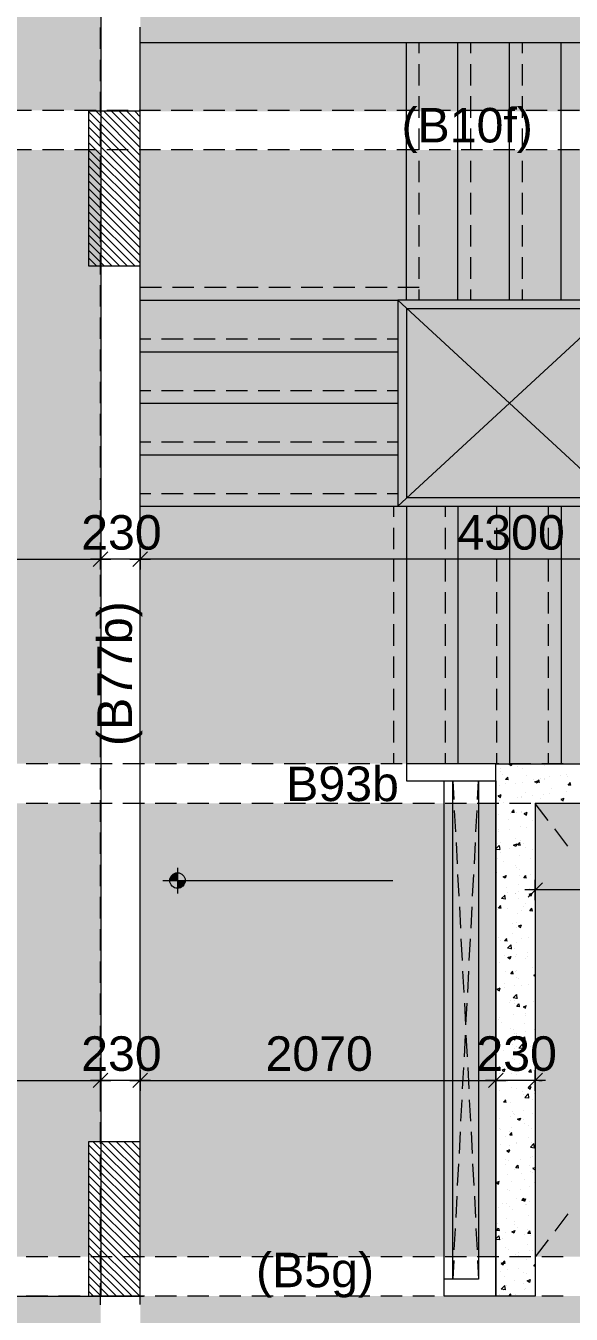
# Model space of a CAD drawing. Header units: millimetres. Extents: x -1303 to 98744, y -1303 to 90097.
# Drawn here: x 40498 to 43673, y 18177 to 25680 of the extents above; entities that cross this region are included whole.
import ezdxf

# ---------------------------------------------------------------- set-up
doc = ezdxf.new("R2010")
doc.units = ezdxf.units.MM
doc.layers.add('PDF_Geometry', color=7, linetype='Continuous')
doc.layers.add('PDF_Text', color=7, linetype='Continuous')
doc.layers.add('PDF_Solid Fills', color=192, linetype='Continuous', true_color=0xc2c0c0c0)
doc.styles.add('PDF ArialMT', font='arial.ttf')

msp = doc.modelspace()

# ---------------------------------------------------------------- hatches: boundary and pattern name
at = {"layer": 'PDF_Solid Fills', "true_color": 0x00007f}
h = msp.add_hatch(color=254, dxfattribs=at)
h.paths.add_polyline_path([(31469.30117, 29377.68079), (31469.30117, 25187.75188), (33129.31253, 25187.75188), (33129.31253, 29377.68079)], flags=0)
h.paths.add_polyline_path([(33359.25057, 25187.75188), (33359.25057, 29377.68079), (36934.25928, 29377.68079), (36934.25928, 25187.75188)], flags=0)
h.paths.add_polyline_path([(37164.2841, 25187.75188), (37164.2841, 29377.68079), (40934.27775, 29377.68079), (40934.27775, 25187.75188)], flags=0)
h.paths.add_polyline_path([(41164.30255, 25182.67534), (41164.30255, 29377.68079), (45464.24791, 29377.68079), (45464.24791, 25182.67534)], flags=0)
h.paths.add_polyline_path([(45694.27273, 29377.68079), (45694.27273, 25187.75188), (49039.2587, 25187.75188), (49039.2587, 29377.68079)], flags=0)
h.paths.add_polyline_path([(49269.28352, 25187.75188), (49269.28352, 29377.68079), (51159.31349, 29377.68079), (51159.31349, 25187.75188)], flags=0)
h.paths.add_polyline_path([(41164.30255, 21382.72041), (41164.30255, 24957.72913), (45464.24791, 24957.72913), (45464.24791, 21382.72041)], flags=0)
h.paths.add_polyline_path([(37164.2841, 24957.72913), (37164.2841, 21382.72041), (40934.27775, 21382.72041), (40934.27775, 24957.72913)], flags=0)
h.paths.add_polyline_path([(40934.27775, 19182.68898), (40934.27775, 21152.69766), (37164.2841, 21152.69766), (37164.2841, 18512.67482), (40864.28888, 18512.67482), (40864.28888, 19182.68898)], flags=0)
h.paths.add_polyline_path([(41164.30255, 21152.69766), (41164.30255, 18512.67482), (43234.25726, 18512.67482), (43234.25726, 21152.69766)], flags=0)
h.paths.add_polyline_path([(41164.30255, 18282.73679), (45464.24791, 18282.73679), (45464.24791, 15760.43508), (41164.30255, 15663.95813)], flags=0)
h.paths.add_polyline_path([(37164.2841, 18282.73679), (40934.27775, 18282.73679), (40934.27775, 15658.79481), (37164.2841, 15574.16518)], flags=0)
h.paths.add_polyline_path([(12814.30857, 29377.68079), (12814.30857, 25187.75188), (8234.23832, 25187.75188), (8234.23832, 29377.68079)], flags=0)
h.paths.add_polyline_path([(13044.24764, 25187.75188), (13044.24764, 29377.68079), (15954.23712, 29377.68079), (15954.23712, 25187.75188)], flags=0)
h.paths.add_polyline_path([(16184.2609, 29377.68079), (16184.2609, 25187.75188), (18909.25016, 25187.75188), (18909.25016, 29377.68079)], flags=0)
h.paths.add_polyline_path([(66559.28558, 25187.75188), (66559.28558, 29377.68079), (63649.29506, 29377.68079), (63649.29506, 25187.75188)], flags=0)
h.paths.add_polyline_path([(66789.30626, 25187.75188), (66789.30626, 29377.68079), (69584.28231, 29377.68079), (69584.28231, 25187.75188)], flags=0)
h.paths.add_polyline_path([(69814.31126, 29377.68079), (69814.31126, 25187.75188), (74394.29472, 25187.75188), (74394.29472, 29377.68079)], flags=0)

# ---------------------------------------------------------------- linework, layer by layer
at = {"layer": 'PDF_Geometry', "color": 9, "lineweight": 0, "true_color": 0xc0c0c0}
for points in [[(41464.06003, 37592.25463), (41863.51352, 37592.25463), (41863.51352, 38292.1433), (40953.74504, 38292.1433), (40953.74504, 34242.61568), (40764.1755, 34242.61568), (40764.1755, 32527.1715), (40934.27775, 32527.1715), (40934.27775, 18282.31322)], [(41163.62486, 18282.31322), (41163.62486, 25582.46561), (45463.65699, 25582.46561), (45463.65699, 21382.29685)], [(42714.04127, 24081.98192), (42714.04127, 25582.46561)], [(42788.51368, 25519.83845), (42788.51368, 25582.46561)], [(43013.62931, 24081.98192), (43013.62931, 25582.46561)], [(43088.94885, 25519.83845), (43088.94885, 25582.46561)], [(43314.06449, 24081.98192), (43314.06449, 25582.46561)], [(43388.53691, 25519.83845), (43388.53691, 25582.46561)], [(43613.65254, 24081.98192), (43613.65254, 25582.46561)], [(42788.51368, 25331.96109), (42788.51368, 25457.21335)], [(43088.94885, 25331.96109), (43088.94885, 25457.21335)], [(43388.53691, 25331.96109), (43388.53691, 25457.21335)], [(42788.51368, 25144.93086), (42788.51368, 25270.18105)], [(43088.94885, 25144.93086), (43088.94885, 25270.18105)], [(43388.53691, 25144.93086), (43388.53691, 25270.18105)], [(42788.51368, 24957.05143), (42788.51368, 25082.30369)], [(43088.94885, 24957.05143), (43088.94885, 25082.30369)], [(43388.53691, 24957.05143), (43388.53691, 25082.30369)], [(42788.51368, 24770.0212), (42788.51368, 24894.42634)], [(43088.94885, 24770.0212), (43088.94885, 24894.42634)], [(43388.53691, 24770.0212), (43388.53691, 24894.42634)], [(42788.51368, 24582.14385), (42788.51368, 24707.39403)], [(43088.94885, 24582.14385), (43088.94885, 24707.39403)], [(43388.53691, 24582.14385), (43388.53691, 24707.39403)], [(42788.51368, 24395.11154), (42788.51368, 24519.51668)], [(43088.94885, 24395.11154), (43088.94885, 24519.51668)], [(43388.53691, 24395.11154), (43388.53691, 24519.51668)], [(42788.51368, 24207.23419), (42788.51368, 24332.48645)], [(43088.94885, 24207.23419), (43088.94885, 24332.48645)], [(43388.53691, 24207.23419), (43388.53691, 24332.48645)], [(41163.62486, 24157.30146), (41288.87918, 24157.30146)], [(41351.50428, 24157.30146), (41476.75447, 24157.30146)], [(41538.53658, 24157.30146), (41663.78678, 24157.30146)], [(41726.41187, 24157.30146), (41851.6662, 24157.30146)], [(41913.44417, 24157.30146), (42038.69437, 24157.30146)], [(42101.32359, 24157.30146), (42226.57379, 24157.30146)], [(42289.19888, 24157.30146), (42413.60609, 24157.30146)], [(42476.23119, 24157.30146), (42601.48138, 24157.30146)], [(42664.11061, 24157.30146), (42788.51368, 24157.30146)], [(42788.51368, 24081.98192), (42788.51368, 24144.60702)], [(43088.94885, 24081.98192), (43088.94885, 24144.60702)], [(43388.53691, 24081.98192), (43388.53691, 24144.60702)], [(41163.62486, 24081.98192), (42664.11061, 24081.98192), (43964.01837, 22881.93341), (45463.65699, 22881.93341)], [(41163.62486, 22881.93341), (42664.11061, 22881.93341), (43964.01837, 24081.98192), (45463.65699, 24081.98192)], [(41163.62486, 23856.86629), (41226.24996, 23856.86629)], [(41288.87918, 23856.86629), (41414.12938, 23856.86629)], [(41476.75447, 23856.86629), (41601.16168, 23856.86629)], [(41663.78678, 23856.86629), (41789.03697, 23856.86629)], [(41851.6662, 23856.86629), (41976.06927, 23856.86629)], [(42038.69437, 23856.86629), (42163.9487, 23856.86629)], [(42226.57379, 23856.86629), (42350.98099, 23856.86629)], [(42413.60609, 23856.86629), (42538.85628, 23856.86629)], [(42601.48138, 23856.86629), (42664.11061, 23856.86629)], [(41163.62486, 23782.39388), (42664.11061, 23782.39388)], [(41163.62486, 23557.27824), (41226.24996, 23557.27824)], [(41288.87918, 23557.27824), (41414.12938, 23557.27824)], [(41476.75447, 23557.27824), (41601.16168, 23557.27824)], [(41663.78678, 23557.27824), (41789.03697, 23557.27824)], [(41851.6662, 23557.27824), (41976.06927, 23557.27824)], [(42038.69437, 23557.27824), (42163.9487, 23557.27824)], [(42226.57379, 23557.27824), (42350.98099, 23557.27824)], [(42413.60609, 23557.27824), (42538.85628, 23557.27824)], [(42601.48138, 23557.27824), (42664.11061, 23557.27824)], [(41163.62486, 23481.9587), (42664.11061, 23481.9587)], [(41163.62486, 23257.69019), (41226.24996, 23257.69019)], [(41288.87918, 23257.69019), (41414.12938, 23257.69019)], [(41476.75447, 23257.69019), (41601.16168, 23257.69019)], [(41663.78678, 23257.69019), (41789.03697, 23257.69019)], [(41851.6662, 23257.69019), (41976.06927, 23257.69019)], [(42038.69437, 23257.69019), (42163.9487, 23257.69019)], [(42226.57379, 23257.69019), (42350.98099, 23257.69019)], [(42413.60609, 23257.69019), (42538.85628, 23257.69019)], [(42601.48138, 23257.69019), (42664.11061, 23257.69019)], [(41163.62486, 23182.36858), (42664.11061, 23182.36858)], [(41163.62486, 22957.25502), (41226.24996, 22957.25502)], [(41288.87918, 22957.25502), (41414.12938, 22957.25502)], [(41476.75447, 22957.25502), (41601.16168, 22957.25502)], [(41663.78678, 22957.25502), (41789.03697, 22957.25502)], [(41851.6662, 22957.25502), (41976.06927, 22957.25502)], [(42038.69437, 22957.25502), (42163.9487, 22957.25502)], [(42226.57379, 22957.25502), (42350.98099, 22957.25502)], [(42413.60609, 22957.25502), (42538.85628, 22957.25502)], [(42601.48138, 22957.25502), (42664.11061, 22957.25502)], [(42638.72172, 22881.93341), (42638.72172, 22820.15337)], [(42714.04127, 22881.93341), (42714.04127, 21382.29685)], [(42939.15689, 22881.93341), (42939.15689, 22820.15337)], [(43013.62931, 22881.93341), (43013.62931, 21382.29685)], [(43238.74495, 22881.93341), (43238.74495, 22820.15337)], [(43314.06449, 22881.93341), (43314.06449, 21382.29685)], [(43539.18012, 22881.93341), (43539.18012, 22820.15337)], [(43613.65254, 22881.93341), (43613.65254, 21382.29685)], [(42638.72172, 22757.52827), (42638.72172, 22632.27601)], [(42939.15689, 22757.52827), (42939.15689, 22632.27601)], [(43238.74495, 22757.52827), (43238.74495, 22632.27601)], [(43539.18012, 22757.52827), (43539.18012, 22632.27601)], [(42638.72172, 22569.65092), (42638.72172, 22444.39866)], [(42939.15689, 22569.65092), (42939.15689, 22444.39866)], [(43238.74495, 22569.65092), (43238.74495, 22444.39866)], [(43539.18012, 22569.65092), (43539.18012, 22444.39866)], [(42638.72172, 22382.61862), (42638.72172, 22257.36635)], [(42939.15689, 22382.61862), (42939.15689, 22257.36635)], [(43238.74495, 22382.61862), (43238.74495, 22257.36635)], [(43539.18012, 22382.61862), (43539.18012, 22257.36635)], [(42638.72172, 22194.74126), (42638.72172, 22069.489)], [(42939.15689, 22194.74126), (42939.15689, 22069.489)], [(43238.74495, 22194.74126), (43238.74495, 22069.489)], [(43539.18012, 22194.74126), (43539.18012, 22069.489)], [(42638.72172, 22007.70896), (42638.72172, 21882.45877)], [(42939.15689, 22007.70896), (42939.15689, 21882.45877)], [(43238.74495, 22007.70896), (43238.74495, 21882.45877)], [(43539.18012, 22007.70896), (43539.18012, 21882.45877)], [(42638.72172, 21819.8316), (42638.72172, 21694.57934)], [(42939.15689, 21819.8316), (42939.15689, 21694.57934)], [(43238.74495, 21819.8316), (43238.74495, 21694.57934)], [(43539.18012, 21819.8316), (43539.18012, 21694.57934)], [(42638.72172, 21631.95425), (42638.72172, 21507.54911)], [(42939.15689, 21631.95425), (42939.15689, 21507.54911)], [(43238.74495, 21631.95425), (43238.74495, 21507.54911)], [(43539.18012, 21631.95425), (43539.18012, 21507.54911)], [(42638.72172, 21444.92194), (42638.72172, 21382.29685)], [(42939.15689, 21444.92194), (42939.15689, 21382.29685)], [(43238.74495, 21444.92194), (43238.74495, 21382.29685)], [(43539.18012, 21444.92194), (43539.18012, 21382.29685)], [(43233.66634, 21382.29685), (42714.04127, 21382.29685), (42714.04127, 21282.43347), (43233.66634, 21282.43347), (43233.66634, 18282.31322), (42934.0783, 18282.31322), (42934.0783, 18382.1766), (42934.0783, 21282.43347)], [(43127.87931, 21174.10714), (43133.80503, 21282.43347), (43133.80503, 18382.1766), (42934.0783, 18382.1766)], [(42989.08755, 18490.50293), (42984.00895, 18382.1766), (42984.00895, 21282.43347), (42989.08755, 21174.10714)], [(42992.47191, 21111.48204), (42999.24063, 20987.07691)], [(43118.56922, 20987.07691), (43125.34207, 21111.48204)], [(43539.18012, 21053.08843), (43463.86058, 21152.10468)], [(43652.58299, 20903.29233), (43577.26345, 21003.15571)], [(43002.62911, 20924.44974), (43008.55071, 20800.0446)], [(43109.25914, 20800.0446), (43115.18487, 20924.44974)], [(41381.12465, 20777.19502), (41381.12465, 20627.401)], [(43011.93507, 20737.41951), (43018.70792, 20612.16725)], [(43099.10607, 20612.16725), (43105.87478, 20737.41951)], [(41296.49503, 20702.72053), (41530.91661, 20702.72053)], [(41381.12465, 20702.72053), (42635.33323, 20702.72053)], [(43022.09228, 20550.38721), (43028.018, 20425.13495)], [(43089.79598, 20425.13495), (43095.7217, 20550.38721)], [(43031.40237, 20362.50985), (43038.17108, 20238.10472)], [(43079.63877, 20238.10472), (43086.41162, 20362.50985)], [(43040.71245, 20175.47755), (43047.48117, 20051.07241)], [(43070.33281, 20051.07241), (43076.25441, 20175.47755)], [(43050.86552, 19988.44732), (43057.63837, 19863.19506)], [(43060.17561, 19863.19506), (43066.94433, 19988.44732)], [(43050.86552, 19676.16275), (43057.63837, 19801.41501)], [(43060.17561, 19801.41501), (43066.94433, 19676.16275)], [(43040.71245, 19489.13252), (43047.48117, 19613.53766)], [(43070.33281, 19613.53766), (43076.25441, 19489.13252)], [(43031.40237, 19302.10022), (43038.17108, 19426.50536)], [(43079.63877, 19426.50536), (43086.41162, 19302.10022)], [(43022.09228, 19114.22286), (43028.018, 19239.47513)], [(43089.79598, 19239.47513), (43095.7217, 19114.22286)], [(43011.93507, 18927.19056), (43018.70792, 19052.44282)], [(43099.10607, 19052.44282), (43105.87478, 18927.19056)], [(43002.62911, 18740.16033), (43008.55071, 18864.56547)], [(43109.25914, 18864.56547), (43115.18487, 18740.16033)], [(43652.58299, 18761.31774), (43577.26345, 18661.45436)], [(42992.47191, 18553.12803), (42999.24063, 18677.53316)], [(43118.56922, 18677.53316), (43125.34207, 18553.12803)], [(43539.18012, 18611.52371), (43463.86058, 18512.50539)], [(43127.87931, 18490.50293), (43133.80503, 18382.1766)], [(17183.82026, 14994.45224), (17183.82026, 18282.31322), (41183.93514, 18282.31322), (40953.74504, 18282.31322)]]:
    msp.add_lwpolyline(points, dxfattribs=at)
at = {"layer": 'PDF_Geometry', "color": 157, "lineweight": 0, "true_color": 0x3f5f7f}
for points in [[(40933.43475, 25545.22733), (40933.43475, 25669.63454)], [(41163.62486, 25547.76664), (41163.62486, 25672.17177)], [(40933.43475, 25357.34998), (40933.43475, 25482.60224)], [(41163.62486, 25359.88928), (41163.62486, 25485.14154)], [(40933.43475, 25170.31975), (40933.43475, 25294.72488)], [(41163.62486, 25172.85698), (41163.62486, 25297.26419)], [(40532.28702, 25187.24567), (40407.88395, 25187.24567)], [(40720.16644, 25187.24567), (40594.91625, 25187.24567)], [(40907.19875, 25187.24567), (40782.79154, 25187.24567)], [(41095.07404, 25187.24567), (40969.82384, 25187.24567)], [(41282.95346, 25187.24567), (41157.70326, 25187.24567)], [(41469.98576, 25187.24567), (41344.73143, 25187.24567)], [(41657.86105, 25187.24567), (41532.61086, 25187.24567)], [(41844.89335, 25187.24567), (41720.49028, 25187.24567)], [(42032.77278, 25187.24567), (41907.51845, 25187.24567)], [(42219.80507, 25187.24567), (42095.39787, 25187.24567)], [(42407.68036, 25187.24567), (42282.43017, 25187.24567)], [(42594.71266, 25187.24567), (42470.30546, 25187.24567)], [(42782.59209, 25187.24567), (42657.33776, 25187.24567)], [(42970.46738, 25187.24567), (42845.21719, 25187.24567)], [(43157.49968, 25187.24567), (43032.24948, 25187.24567)], [(43345.3791, 25187.24567), (43220.12477, 25187.24567)], [(43532.40727, 25187.24567), (43408.0042, 25187.24567)], [(43720.28669, 25187.24567), (43595.0365, 25187.24567)], [(40933.43475, 24982.44032), (40933.43475, 25107.69258)], [(41163.62486, 24984.97962), (41163.62486, 25110.23188)], [(40532.28702, 24957.05143), (40407.88395, 24957.05143)], [(40720.16644, 24957.05143), (40594.91625, 24957.05143)], [(40907.19875, 24957.05143), (40782.79154, 24957.05143)], [(40933.43475, 24795.41009), (40933.43475, 24919.81522)], [(41095.07404, 24957.05143), (40969.82384, 24957.05143)], [(41282.95346, 24957.05143), (41157.70326, 24957.05143)], [(41163.62486, 24797.94939), (41163.62486, 24922.35453)], [(41469.98576, 24957.05143), (41344.73143, 24957.05143)], [(41657.86105, 24957.05143), (41532.61086, 24957.05143)], [(41844.89335, 24957.05143), (41720.49028, 24957.05143)], [(42032.77278, 24957.05143), (41907.51845, 24957.05143)], [(42219.80507, 24957.05143), (42095.39787, 24957.05143)], [(42407.68036, 24957.05143), (42282.43017, 24957.05143)], [(42594.71266, 24957.05143), (42470.30546, 24957.05143)], [(42782.59209, 24957.05143), (42657.33776, 24957.05143)], [(42970.46738, 24957.05143), (42845.21719, 24957.05143)], [(43157.49968, 24957.05143), (43032.24948, 24957.05143)], [(43345.3791, 24957.05143), (43220.12477, 24957.05143)], [(43532.40727, 24957.05143), (43408.0042, 24957.05143)], [(43720.28669, 24957.05143), (43595.0365, 24957.05143)], [(40933.43475, 24607.53273), (40933.43475, 24732.78292)], [(41163.62486, 24610.06996), (41163.62486, 24735.32222)], [(40933.43475, 24419.6533), (40933.43475, 24544.90557)], [(41163.62486, 24422.19261), (41163.62486, 24547.44487)], [(40933.43475, 24232.62307), (40933.43475, 24357.87534)], [(41163.62486, 24235.16238), (41163.62486, 24360.41257)], [(40933.43475, 24044.74572), (40933.43475, 24169.99591)], [(41163.62486, 24047.28295), (41163.62486, 24172.53521)], [(40933.43475, 23857.71342), (40933.43475, 23982.11855)], [(41163.62486, 23860.25272), (41163.62486, 23984.65785)], [(40933.43475, 23669.83606), (40933.43475, 23795.08832)], [(41163.62486, 23672.37536), (41163.62486, 23797.62555)], [(40933.43475, 23482.80376), (40933.43475, 23607.20889)], [(41163.62486, 23485.34306), (41163.62486, 23609.7482)], [(40933.43475, 23294.9264), (40933.43475, 23420.17866)], [(41163.62486, 23297.4657), (41163.62486, 23422.71797)], [(40933.43475, 23107.8941), (40933.43475, 23232.30131)], [(41163.62486, 23110.4334), (41163.62486, 23234.83854)], [(40933.43475, 22920.01674), (40933.43475, 23045.269)], [(41163.62486, 22922.55605), (41163.62486, 23047.80831)], [(40933.43475, 22732.13939), (40933.43475, 22857.39165)], [(41163.62486, 22734.67869), (41163.62486, 22859.93095)], [(40933.43475, 22545.10708), (40933.43475, 22670.35934)], [(41163.62486, 22547.64639), (41163.62486, 22672.89865)], [(40933.43475, 22357.22973), (40933.43475, 22482.48199)], [(41163.62486, 22359.76903), (41163.62486, 22485.02129)], [(40933.43475, 22170.1995), (40933.43475, 22294.60463)], [(41163.62486, 22172.73673), (41163.62486, 22297.14394)], [(40933.43475, 21982.32007), (40933.43475, 22107.57233)], [(41163.62486, 21984.85937), (41163.62486, 22110.11163)], [(40933.43475, 21795.28984), (40933.43475, 21919.69497)], [(41163.62486, 21797.82914), (41163.62486, 21922.23428)], [(40933.43475, 21607.41248), (40933.43475, 21732.66267)], [(41163.62486, 21609.94971), (41163.62486, 21735.20197)], [(40933.43475, 21420.38018), (40933.43475, 21544.78532)], [(41163.62486, 21422.91948), (41163.62486, 21547.32462)], [(40626.22673, 21382.29685), (40500.97654, 21382.29685)], [(40814.10616, 21382.29685), (40688.85183, 21382.29685)], [(41001.13845, 21382.29685), (40876.73125, 21382.29685)], [(40933.43475, 21232.50282), (40933.43475, 21357.75509)], [(41189.01374, 21382.29685), (41063.76356, 21382.29685)], [(41163.62486, 21235.04213), (41163.62486, 21360.29232)], [(41376.04605, 21382.29685), (41251.63885, 21382.29685)], [(41563.92547, 21382.29685), (41438.67114, 21382.29685)], [(41750.95364, 21382.29685), (41626.55057, 21382.29685)], [(41938.83306, 21382.29685), (41813.58286, 21382.29685)], [(42126.71248, 21382.29685), (42001.45816, 21382.29685)], [(42313.74066, 21382.29685), (42188.49046, 21382.29685)], [(42501.62008, 21382.29685), (42376.36988, 21382.29685)], [(42688.65238, 21382.29685), (42564.24517, 21382.29685)], [(42876.52767, 21382.29685), (42751.27747, 21382.29685)], [(43063.55996, 21382.29685), (42939.15689, 21382.29685)], [(43251.43939, 21382.29685), (43126.18507, 21382.29685)], [(43438.47169, 21382.29685), (43314.06449, 21382.29685)], [(43626.34698, 21382.29685), (43501.09679, 21382.29685)], [(40933.43475, 21044.62547), (40933.43475, 21169.87566)], [(41163.62486, 21047.1627), (41163.62486, 21172.41496)], [(40626.22673, 21152.10468), (40500.97654, 21152.10468)], [(40814.10616, 21152.10468), (40688.85183, 21152.10468)], [(41001.13845, 21152.10468), (40876.73125, 21152.10468)], [(41189.01374, 21152.10468), (41063.76356, 21152.10468)], [(41376.04605, 21152.10468), (41251.63885, 21152.10468)], [(41563.92547, 21152.10468), (41438.67114, 21152.10468)], [(41750.95364, 21152.10468), (41626.55057, 21152.10468)], [(41938.83306, 21152.10468), (41813.58286, 21152.10468)], [(42126.71248, 21152.10468), (42001.45816, 21152.10468)], [(42313.74066, 21152.10468), (42188.49046, 21152.10468)], [(42501.62008, 21152.10468), (42376.36988, 21152.10468)], [(42688.65238, 21152.10468), (42564.24517, 21152.10468)], [(42876.52767, 21152.10468), (42751.27747, 21152.10468)], [(43063.55996, 21152.10468), (42939.15689, 21152.10468)], [(43251.43939, 21152.10468), (43126.18507, 21152.10468)], [(43438.47169, 21152.10468), (43314.06449, 21152.10468)], [(43626.34698, 21152.10468), (43501.09679, 21152.10468)], [(40933.43475, 20857.59317), (40933.43475, 20982.84543)], [(41163.62486, 20860.13247), (41163.62486, 20985.38473)], [(40933.43475, 20669.71581), (40933.43475, 20794.96807)], [(41163.62486, 20672.25511), (41163.62486, 20797.5053)], [(40933.43475, 20482.68351), (40933.43475, 20607.08864)], [(41163.62486, 20485.22281), (41163.62486, 20609.62795)], [(40933.43475, 20294.80615), (40933.43475, 20420.05841)], [(41163.62486, 20297.34545), (41163.62486, 20422.59772)], [(40933.43475, 20107.77385), (40933.43475, 20232.18106)], [(41163.62486, 20110.31315), (41163.62486, 20234.71829)], [(40933.43475, 19919.89649), (40933.43475, 20045.14875)], [(41163.62486, 19922.4358), (41163.62486, 20047.68806)], [(40933.43475, 19732.86626), (40933.43475, 19857.2714)], [(41163.62486, 19735.40349), (41163.62486, 19859.8107)], [(40933.43475, 19544.98683), (40933.43475, 19670.23909)], [(41163.62486, 19547.52614), (41163.62486, 19672.7784)], [(40933.43475, 19357.10948), (40933.43475, 19482.36174)], [(41163.62486, 19359.64878), (41163.62486, 19484.90104)], [(40933.43475, 19170.07925), (40933.43475, 19295.32944)], [(41163.62486, 19172.61648), (41163.62486, 19297.86874)], [(40933.43475, 18982.19982), (40933.43475, 19107.45208)], [(41163.62486, 18984.73912), (41163.62486, 19109.99138)], [(40933.43475, 18795.16959), (40933.43475, 18919.57472)], [(41163.62486, 18797.70889), (41163.62486, 18922.95908)], [(40933.43475, 18607.29223), (40933.43475, 18732.54242)], [(41163.62486, 18609.82946), (41163.62486, 18735.08172)], [(40933.43475, 18420.25993), (40933.43475, 18544.66507)], [(41163.62486, 18422.79923), (41163.62486, 18547.20437)], [(40626.22673, 18512.50539), (40500.97654, 18512.50539)], [(40814.10616, 18512.50539), (40688.85183, 18512.50539)], [(41001.13845, 18512.50539), (40876.73125, 18512.50539)], [(41189.01374, 18512.50539), (41063.76356, 18512.50539)], [(41376.04605, 18512.50539), (41251.63885, 18512.50539)], [(41563.92547, 18512.50539), (41438.67114, 18512.50539)], [(41750.95364, 18512.50539), (41626.55057, 18512.50539)], [(41938.83306, 18512.50539), (41813.58286, 18512.50539)], [(42126.71248, 18512.50539), (42001.45816, 18512.50539)], [(42313.74066, 18512.50539), (42188.49046, 18512.50539)], [(42501.62008, 18512.50539), (42376.36988, 18512.50539)], [(42688.65238, 18512.50539), (42564.24517, 18512.50539)], [(42876.52767, 18512.50539), (42751.27747, 18512.50539)], [(43063.55996, 18512.50539), (42939.15689, 18512.50539)], [(43251.43939, 18512.50539), (43126.18507, 18512.50539)], [(43438.47169, 18512.50539), (43314.06449, 18512.50539)], [(43626.34698, 18512.50539), (43501.09679, 18512.50539)], [(40933.43475, 18232.38257), (40933.43475, 18357.63484)], [(41163.62486, 18234.92188), (41163.62486, 18360.17207)], [(40626.22673, 18282.31322), (40500.97654, 18282.31322)], [(40814.10616, 18282.31322), (40688.85183, 18282.31322)], [(41001.13845, 18282.31322), (40876.73125, 18282.31322)], [(41189.01374, 18282.31322), (41063.76356, 18282.31322)], [(41376.04605, 18282.31322), (41251.63885, 18282.31322)], [(41563.92547, 18282.31322), (41438.67114, 18282.31322)], [(41750.95364, 18282.31322), (41626.55057, 18282.31322)], [(41938.83306, 18282.31322), (41813.58286, 18282.31322)], [(42126.71248, 18282.31322), (42001.45816, 18282.31322)], [(42313.74066, 18282.31322), (42188.49046, 18282.31322)], [(42501.62008, 18282.31322), (42376.36988, 18282.31322)], [(42688.65238, 18282.31322), (42564.24517, 18282.31322)], [(42876.52767, 18282.31322), (42751.27747, 18282.31322)], [(43063.55996, 18282.31322), (42939.15689, 18282.31322)], [(43251.43939, 18282.31322), (43126.18507, 18282.31322)], [(43438.47169, 18282.31322), (43314.06449, 18282.31322)], [(43626.34698, 18282.31322), (43501.09679, 18282.31322)]]:
    msp.add_lwpolyline(points, dxfattribs=at)
at = {"layer": 'PDF_Geometry', "color": 5, "lineweight": 0}
for points in [[(40864.03681, 24282.55372), (41163.6257, 24282.55372), (41163.6257, 25182.16668), (40864.03681, 25182.16668)], [(40864.03681, 18282.31322), (41163.6257, 18282.31322), (41163.6257, 19181.92618), (40864.03681, 19181.92618)]]:
    msp.add_lwpolyline(points, close=True, dxfattribs=at)
at = {"layer": 'PDF_Geometry', "lineweight": 0}
for points in [[(40864.03681, 25181.31994), (41163.62486, 24880.88477)], [(40864.03681, 25136.4679), (41163.62486, 24836.03272)], [(40907.19875, 25182.16707), (41163.62486, 24925.73888)], [(40952.05079, 25182.16707), (41163.62486, 24970.593)], [(40996.90697, 25182.16707), (41163.62486, 25015.44712)], [(41042.60615, 25182.16707), (41163.62486, 25060.30123)], [(41087.45819, 25182.16707), (41163.62486, 25105.15328)], [(41132.31437, 25182.16707), (41163.62486, 25150.85452)], [(40864.03681, 25091.61378), (41163.62486, 24791.17861)], [(40864.03681, 25046.75966), (41163.62486, 24746.32449)], [(40864.03681, 25001.0605), (41163.62486, 24701.47037)], [(40864.03681, 24956.20638), (41163.62486, 24656.61626)], [(40864.03681, 24911.35226), (41163.62486, 24611.76421)], [(40864.03681, 24866.49815), (41163.62486, 24566.9101)], [(40864.03681, 24821.64403), (41163.62486, 24522.05598)], [(40864.03681, 24776.79199), (41163.62486, 24477.20186)], [(40864.03681, 24731.93787), (41163.62486, 24432.34775)], [(40864.03681, 24687.08375), (41163.62486, 24387.4957)], [(40864.03681, 24642.22964), (41163.62486, 24342.64159)], [(40864.03681, 24597.37552), (41163.62486, 24296.94035)], [(40864.03681, 24552.52348), (41134.00449, 24282.55372)], [(40864.03681, 24507.66936), (41089.15244, 24282.55372)], [(40864.03681, 24462.81524), (41044.29626, 24282.55372)], [(40864.03681, 24417.96113), (40999.44421, 24282.55372)], [(40864.03681, 24373.10701), (40954.59216, 24282.55372)], [(40864.03681, 24328.25497), (40909.73598, 24282.55372)], [(40864.03681, 24283.40085), (40864.03681, 24283.40085)], [(43463.86058, 20647.71128), (43463.86058, 20647.71128)], [(43463.86058, 20569.00531), (43463.86058, 20569.00531)], [(43463.86058, 20491.14647), (43463.86058, 20491.14647)], [(40933.43475, 19539.06317), (40933.43475, 19539.06317)], [(40933.43475, 19539.06317), (40933.43475, 19539.06317)], [(41163.62486, 19539.06317), (41163.62486, 19539.06317)], [(41163.62486, 19539.06317), (41163.62486, 19539.06317)], [(43233.66634, 19539.06317), (43233.66634, 19539.06317)], [(43233.66634, 19539.06317), (43233.66634, 19539.06317)], [(43463.86058, 19539.06317), (43463.86058, 19539.06317)], [(40933.43475, 19454.43355), (40933.43475, 19454.43355)], [(40933.43475, 19454.43355), (40933.43475, 19454.43355)], [(41163.62486, 19454.43355), (41163.62486, 19454.43355)], [(41163.62486, 19454.43355), (41163.62486, 19454.43355)], [(43233.66634, 19460.35721), (43233.66634, 19460.35721)], [(43233.66634, 19460.35721), (43233.66634, 19460.35721)], [(43463.86058, 19460.35721), (43463.86058, 19460.35721)], [(40933.43475, 19391.80845), (40933.43475, 19391.80845)], [(40933.43475, 19391.80845), (40933.43475, 19391.80845)], [(41163.62486, 19391.80845), (41163.62486, 19391.80845)], [(41163.62486, 19391.80845), (41163.62486, 19391.80845)], [(43233.66634, 19382.49837), (43233.66634, 19382.49837)], [(43233.66634, 19382.49837), (43233.66634, 19382.49837)], [(43463.86058, 19382.49837), (43463.86058, 19382.49837)], [(40933.43475, 19329.18129), (40933.43475, 19329.18129)], [(40933.43475, 19329.18129), (40933.43475, 19329.18129)], [(41163.62486, 19329.18129), (41163.62486, 19329.18129)], [(41163.62486, 19329.18129), (41163.62486, 19329.18129)], [(40933.43475, 19266.55619), (40933.43475, 19266.55619)], [(40933.43475, 19266.55619), (40933.43475, 19266.55619)], [(41163.62486, 19266.55619), (41163.62486, 19266.55619)], [(41163.62486, 19266.55619), (41163.62486, 19266.55619)], [(40864.03681, 19164.15351), (41163.62486, 18864.56547)], [(40891.11994, 19181.92657), (41163.62486, 18909.41958)], [(40933.43475, 19181.92657), (40933.43475, 19181.92657)], [(40933.43475, 19181.92657), (40933.43475, 19181.92657)], [(40935.97199, 19181.92657), (41163.62486, 18954.2737)], [(40980.82404, 19181.92657), (41163.62486, 18999.12574)], [(41025.68022, 19181.92657), (41163.62486, 19043.97986)], [(41070.53227, 19181.92657), (41163.62486, 19088.83398)], [(41115.38845, 19181.92657), (41163.62486, 19133.68809)], [(41160.2405, 19181.92657), (41160.2405, 19181.92657)], [(41163.62486, 19181.92657), (41163.62486, 19181.92657)], [(41163.62486, 19181.92657), (41163.62486, 19181.92657)], [(40864.03681, 19119.30147), (41163.62486, 18819.71135)], [(40864.03681, 19074.44735), (41163.62486, 18774.85723)], [(40864.03681, 19029.59324), (41163.62486, 18729.15807)], [(40864.03681, 18984.73912), (41163.62486, 18684.30395)], [(40864.03681, 18939.88501), (41163.62486, 18639.44983)], [(40864.03681, 18895.03296), (41163.62486, 18594.59779)], [(40864.03681, 18850.17885), (41163.62486, 18549.74367)], [(40864.03681, 18805.32473), (41163.62486, 18504.88956)], [(40864.03681, 18760.47061), (41163.62486, 18460.03544)], [(40864.03681, 18715.6165), (41163.62486, 18415.18132)], [(40864.03681, 18670.76445), (41163.62486, 18370.32928)], [(40864.03681, 18625.06321), (41163.62486, 18325.47516)], [(40864.03681, 18580.20909), (41161.93474, 18282.31322)], [(40864.03681, 18535.35705), (41117.07856, 18282.31322)], [(40864.03681, 18490.50293), (41072.22652, 18282.31322)], [(40864.03681, 18445.64882), (41027.37034, 18282.31322)], [(40864.03681, 18400.7947), (40982.51828, 18282.31322)], [(40864.03681, 18355.94058), (40937.66623, 18282.31322)], [(40864.03681, 18311.08854), (40892.81005, 18282.31322)]]:
    msp.add_lwpolyline(points, dxfattribs=at)
at = {"layer": 'PDF_Geometry', "color": 9, "lineweight": 0, "true_color": 0xc0c0c0}
for points in [[(42664.11061, 22881.93341), (43964.02172, 22881.93341), (43964.02172, 24081.98154), (42664.11061, 24081.98154)], [(42714.04127, 22932.71119), (43914.08939, 22932.71119), (43914.08939, 24032.04998), (42714.04127, 24032.04998)]]:
    msp.add_lwpolyline(points, close=True, dxfattribs=at)
at = {"layer": 'PDF_Geometry', "color": 122, "lineweight": 0, "true_color": 0x00b88a}
for points in [[(40976.59256, 22616.19721), (40891.11994, 22531.56759)], [(40933.43475, 22513.79454), (40933.43475, 22633.96819)], [(41121.31004, 22531.56759), (41205.93967, 22616.19721)], [(41163.62486, 22633.96819), (41163.62486, 22513.79454)], [(40993.51849, 22573.8824), (40874.19401, 22573.8824)], [(41103.537, 22573.8824), (41223.71272, 22573.8824)], [(40933.43475, 19478.97738), (40933.43475, 19599.15104)], [(41163.62486, 19599.15104), (41163.62486, 19478.97738)], [(43233.66634, 19478.97738), (43233.66634, 19599.15104)], [(40993.51849, 19539.06317), (40874.19401, 19539.06317)], [(40976.59256, 19581.37799), (40891.11994, 19496.74836)], [(41103.537, 19539.06317), (41223.71272, 19539.06317)], [(41121.31004, 19496.74836), (41205.93967, 19581.37799)], [(43293.75421, 19539.06317), (43173.57848, 19539.06317)], [(43275.98116, 19581.37799), (43191.35153, 19496.74836)]]:
    msp.add_lwpolyline(points, close=True, dxfattribs=at)
for points in [[(37203.80547, 22573.8824), (37183.49519, 22573.8824), (40913.96746, 22573.8824), (40893.65718, 22573.8824)], [(41163.62486, 22573.8824), (40933.43475, 22573.8824)], [(45444.19383, 22573.8824), (41183.93514, 22573.8824), (41204.24956, 22573.8824)], [(43523.94431, 20647.71128), (43403.77272, 20647.71128)], [(43506.17539, 20690.02609), (43421.54576, 20605.39646)], [(43463.86058, 20587.62549), (43463.86058, 20707.79914)], [(45444.19383, 20647.71128), (43484.17087, 20647.71128)], [(43463.86058, 19478.97738), (43463.86058, 19599.15104)], [(37203.80547, 19539.06317), (37183.49519, 19539.06317), (40913.96746, 19539.06317), (40893.65718, 19539.06317)], [(41163.62486, 19539.06317), (40933.43475, 19539.06317)], [(41204.24956, 19539.06317), (41183.93514, 19539.06317), (43214.20318, 19539.06317), (43193.88877, 19539.06317)], [(43463.86058, 19539.06317), (43233.66634, 19539.06317)], [(43523.94431, 19539.06317), (43403.77272, 19539.06317)], [(43506.17539, 19581.37799), (43421.54576, 19496.74836)], [(43484.17087, 19539.06317), (43503.63402, 19539.06317)]]:
    msp.add_lwpolyline(points, dxfattribs=at)
at = {"layer": 'PDF_Geometry', "lineweight": 0}
for points in [[(40933.43475, 22573.8824), (40933.43475, 22513.79454)], [(41163.62486, 22573.8824), (41163.62486, 22516.33384)]]:
    msp.add_lwpolyline(points, close=True, dxfattribs=at)
at = {"layer": 'PDF_Geometry', "color": 6, "lineweight": 0}
msp.add_lwpolyline([(45463.65699, 18282.31322), (45463.65699, 21152.10468), (43463.86058, 21152.10468), (43463.86058, 18282.31322), (43233.66634, 18282.31322), (43233.66634, 21382.29685), (45693.85123, 21382.29685), (45693.85123, 18282.31322)], close=True, dxfattribs=at)
at = {"layer": 'PDF_Geometry', "color": 254, "lineweight": 0, "true_color": 0xdcdcdc}
for points in [[(43260.74947, 21339.13491), (43260.74947, 21339.13491)], [(43261.59247, 21356.90796), (43261.59247, 21356.90796)], [(43275.13403, 21320.51681), (43275.13403, 21320.51681)], [(43326.75893, 21382.29685), (43322.52745, 21371.29458), (43309.83301, 21379.75754), (43316.60173, 21382.29685)], [(43358.07354, 21369.6024), (43358.07354, 21369.6024)], [(43391.07828, 21357.75509), (43391.07828, 21357.75509)], [(43410.54143, 21314.59315), (43410.54143, 21314.59315)], [(43519.71283, 21373.83389), (43519.71283, 21373.83389)], [(43545.94883, 21308.66949), (43545.94883, 21308.66949)], [(43611.11531, 21312.05384), (43611.11531, 21312.05384)], [(43644.12003, 21321.36393), (43644.12003, 21321.36393)], [(43258.20811, 21255.35241), (43258.20811, 21255.35241)], [(43306.44865, 21290.05138), (43291.21284, 21290.89644), (43303.90728, 21305.28306)], [(43291.21284, 21269.73903), (43291.21284, 21269.73903)], [(43305.60153, 21289.20426), (43303.06429, 21305.28306)], [(43347.91634, 21270.58616), (43347.91634, 21270.58616)], [(43388.53691, 21273.12546), (43388.53691, 21273.12546)], [(43452.00913, 21290.89644), (43452.00913, 21290.89644)], [(43489.24946, 21273.97051), (43474.01365, 21274.81764), (43485.86098, 21290.05138)], [(43488.40235, 21273.97051), (43485.01798, 21289.20426)], [(43496.01818, 21295.97504), (43496.01818, 21295.97504)], [(43515.48135, 21299.3594), (43515.48135, 21299.3594)], [(43516.32847, 21289.20426), (43516.32847, 21289.20426)], [(43556.95317, 21240.11866), (43556.95317, 21240.11866)], [(43648.35151, 21307.82236), (43648.35151, 21307.82236)], [(43671.20316, 21257.89171), (43655.96735, 21258.73676), (43667.81468, 21273.97051)], [(43670.35604, 21257.89171), (43666.97168, 21273.12546)], [(43248.05503, 21196.11167), (43265.82395, 21202.88245)], [(43248.05503, 21195.26454), (43260.74947, 21186.80158), (43265.82395, 21202.03533)], [(43254.82375, 21170.72278), (43254.82375, 21170.72278)], [(43259.90236, 21189.34089), (43259.90236, 21189.34089)], [(43361.45791, 21185.1094), (43361.45791, 21185.1094)], [(43385.15254, 21190.18801), (43385.15254, 21190.18801)], [(43385.15254, 21188.49583), (43385.15254, 21188.49583)], [(43408.85132, 21214.72977), (43408.85132, 21214.72977)], [(43448.62476, 21198.65097), (43448.62476, 21198.65097)], [(43496.86531, 21179.18574), (43496.86531, 21179.18574)], [(43513.79123, 21204.57463), (43513.79123, 21204.57463)], [(43544.25872, 21211.34542), (43544.25872, 21211.34542)], [(43612.80542, 21174.95426), (43625.49986, 21166.4913), (43630.57846, 21181.72505)], [(43613.65254, 21175.80139), (43631.42559, 21182.5701)], [(43632.27271, 21173.26209), (43632.27271, 21173.26209)], [(43645.81427, 21224.03986), (43645.81427, 21224.03986)], [(43251.43939, 21086.09316), (43251.43939, 21086.09316)], [(43279.36551, 21156.33616), (43279.36551, 21156.33616)], [(43318.29597, 21090.32464), (43318.29597, 21090.32464)], [(43341.99061, 21098.7876), (43326.75893, 21099.63473), (43338.60625, 21114.8664)], [(43341.14762, 21098.7876), (43338.60625, 21114.02135)], [(43357.22643, 21100.47978), (43357.22643, 21100.47978)], [(43381.76819, 21103.86621), (43381.76819, 21103.86621)], [(43381.76819, 21098.7876), (43381.76819, 21098.7876)], [(43399.54124, 21093.70899), (43417.31428, 21100.47978)], [(43399.54124, 21092.86394), (43412.23568, 21084.40098), (43417.31428, 21099.63473)], [(43414.77291, 21150.4125), (43414.77291, 21150.4125)], [(43488.40235, 21152.10468), (43488.40235, 21152.10468)], [(43490.93958, 21152.10468), (43490.93958, 21152.10468)], [(43310.68013, 21055.62566), (43310.68013, 21055.62566)], [(43379.23095, 21019.23658), (43379.23095, 21019.23658)], [(43411.38856, 21010.77362), (43411.38856, 21010.77362)], [(43446.08753, 21049.702), (43446.08753, 21049.702)], [(43248.89803, 21001.46353), (43248.89803, 21001.46353)], [(43251.43939, 20990.46126), (43251.43939, 20990.46126)], [(43314.91161, 20998.07917), (43314.91161, 20998.07917)], [(43347.06921, 20948.99358), (43347.06921, 20948.99358)], [(43375.84246, 20934.60695), (43375.84246, 20934.60695)], [(43237.89782, 20891.44502), (43253.97662, 20907.52382), (43256.51799, 20882.98205)], [(43237.89782, 20886.36641), (43256.51799, 20883.82918)], [(43245.51366, 20916.8339), (43245.51366, 20916.8339)], [(43248.05503, 20898.2158), (43248.05503, 20898.2158)], [(43259.90236, 20867.74831), (43259.90236, 20867.74831)], [(43260.74947, 20926.14399), (43260.74947, 20926.14399)], [(43314.91161, 20891.44502), (43314.91161, 20891.44502)], [(43344.53198, 20910.91024), (43344.53198, 20910.91024)], [(43377.53671, 20907.52382), (43362.30502, 20909.21807), (43374.15235, 20923.60469)], [(43376.68958, 20907.52382), (43373.30523, 20923.60469)], [(43396.99987, 20920.21826), (43396.99987, 20920.21826)], [(43408.0042, 20893.13719), (43408.0042, 20893.13719)], [(43450.31902, 20886.36641), (43450.31902, 20886.36641)], [(43242.12931, 20832.20428), (43242.12931, 20832.20428)], [(43277.6754, 20811.04687), (43277.6754, 20811.04687)], [(43346.2221, 20790.73659), (43346.2221, 20790.73659)], [(43373.30523, 20849.97733), (43373.30523, 20849.97733)], [(43437.62457, 20832.20428), (43437.62457, 20832.20428)], [(43239.59207, 20747.57465), (43239.59207, 20747.57465)], [(43293.75421, 20731.49585), (43288.6756, 20716.2621), (43275.98116, 20724.72507), (43293.75421, 20732.3409)], [(43356.3793, 20778.8872), (43356.3793, 20778.8872)], [(43369.92087, 20765.3477), (43369.92087, 20765.3477)], [(43370.76799, 20731.49585), (43370.76799, 20731.49585)], [(43412.23568, 20716.2621), (43396.99987, 20717.95428), (43409.69432, 20732.3409)], [(43411.38856, 20716.2621), (43408.85132, 20732.3409)], [(43434.24021, 20739.95881), (43434.24021, 20739.95881)], [(43296.29144, 20661.25285), (43296.29144, 20661.25285)], [(43366.53651, 20680.71808), (43366.53651, 20680.71808)], [(43367.3795, 20640.09544), (43367.3795, 20640.09544)], [(43432.54596, 20655.32919), (43432.54596, 20655.32919)], [(43290.36984, 20594.3942), (43267.51819, 20597.78063), (43287.82847, 20618.09091)], [(43290.36984, 20593.54915), (43286.98136, 20618.09091)], [(43303.90728, 20631.63248), (43303.90728, 20631.63248)], [(43346.2221, 20627.401), (43346.2221, 20627.401)], [(43350.45358, 20627.401), (43350.45358, 20627.401)], [(43363.99514, 20596.08845), (43363.99514, 20596.08845)], [(43407.15708, 20571.54461), (43407.15708, 20571.54461)], [(43427.46736, 20622.32239), (43440.1618, 20613.85943), (43445.24041, 20629.09317)], [(43428.31448, 20623.16952), (43446.08753, 20629.9403)], [(43246.36079, 20531.7691), (43246.36079, 20531.7691)], [(43265.82395, 20541.07919), (43250.59227, 20542.77137), (43262.43959, 20557.15799)], [(43259.05523, 20546.15573), (43259.05523, 20546.15573)], [(43264.98095, 20541.07919), (43261.59247, 20557.15799)], [(43300.52292, 20539.38494), (43300.52292, 20539.38494)], [(43360.61078, 20512.30388), (43360.61078, 20512.30388)], [(43381.76819, 20526.6905), (43381.76819, 20526.6905)], [(43396.99987, 20552.07939), (43396.99987, 20552.07939)], [(43447.77765, 20524.99832), (43432.54596, 20526.6905), (43444.39328, 20541.07919)], [(43446.93465, 20524.99832), (43443.54617, 20541.07919)], [(43330.14329, 20452.21808), (43330.14329, 20452.21808)], [(43355.53218, 20457.29462), (43355.53218, 20457.29462)], [(43357.22643, 20427.67425), (43357.22643, 20427.67425)], [(43365.68939, 20438.67652), (43378.38383, 20430.21355), (43383.46243, 20445.4473)], [(43366.53651, 20438.67652), (43384.30543, 20445.4473)], [(43250.59227, 20368.43351), (43250.59227, 20368.43351)], [(43263.28671, 20352.35471), (43263.28671, 20352.35471)], [(43300.52292, 20350.66253), (43285.29124, 20351.50759), (43297.98569, 20365.89421)], [(43299.6758, 20349.81541), (43297.13856, 20365.89421)], [(43331.83754, 20396.3617), (43331.83754, 20396.3617)], [(43354.68506, 20343.04462), (43354.68506, 20343.04462)], [(43385.99967, 20362.50985), (43385.99967, 20362.50985)], [(43424.083, 20373.51212), (43424.083, 20373.51212)], [(43281.90688, 20267.72508), (43281.90688, 20267.72508)], [(43324.22169, 20304.96129), (43301.37004, 20308.34772), (43320.83321, 20328.658), (43323.37458, 20304.11624)], [(43321.68032, 20260.9543), (43316.60173, 20245.72055), (43303.90728, 20254.18352), (43322.52745, 20260.9543)], [(43345.3791, 20305.80842), (43345.3791, 20305.80842)], [(43351.30069, 20258.415), (43351.30069, 20258.415)], [(43357.22643, 20272.80162), (43357.22643, 20272.80162)], [(43417.31428, 20261.80143), (43417.31428, 20261.80143)], [(43420.69865, 20281.26458), (43420.69865, 20281.26458)], [(43258.20811, 20224.56315), (43258.20811, 20224.56315)], [(43406.30995, 20249.95203), (43406.30995, 20249.95203)], [(43450.31902, 20194.09772), (43450.31902, 20194.09772)], [(43290.36984, 20172.94032), (43290.36984, 20172.94032)], [(43336.06902, 20159.39875), (43320.83321, 20160.24587), (43332.68466, 20175.47755)], [(43335.22189, 20159.39875), (43331.83754, 20174.6325)], [(43347.91634, 20173.78537), (43347.91634, 20173.78537)], [(43353.84206, 20181.40328), (43353.84206, 20181.40328)], [(43354.68506, 20135.70204), (43354.68506, 20135.70204)], [(43368.22662, 20132.31768), (43368.22662, 20132.31768)], [(43455.39761, 20151.78291), (43463.86058, 20146.7043)], [(43456.24061, 20151.78291), (43463.86058, 20155.16727)], [(43242.12931, 20070.53764), (43259.90236, 20077.30843)], [(43242.12931, 20069.69052), (43254.82375, 20061.22755), (43259.90236, 20076.4613)], [(43286.13836, 20103.54237), (43286.13836, 20103.54237)], [(43286.98136, 20080.69278), (43286.98136, 20080.69278)], [(43357.22643, 20015.52838), (43335.22189, 20018.91274), (43354.68506, 20039.22509), (43357.22643, 20014.68126)], [(43345.3791, 20089.15574), (43345.3791, 20089.15574)], [(43383.46243, 20093.38723), (43383.46243, 20093.38723)], [(43421.54576, 20097.61871), (43421.54576, 20097.61871)], [(43316.60173, 19993.52385), (43316.60173, 19993.52385)], [(43317.44884, 20002.83394), (43317.44884, 20002.83394)], [(43341.99061, 20004.52612), (43341.99061, 20004.52612)], [(43344.53198, 19984.21584), (43344.53198, 19984.21584)], [(43367.3795, 19984.21584), (43370.76799, 19968.13496), (43356.3793, 19969.82922), (43368.22662, 19984.21584)], [(43393.61551, 19967.28991), (43406.30995, 19958.82695), (43411.38856, 19974.90575)], [(43394.46263, 19968.13496), (43412.23568, 19974.90575)], [(43452.85625, 19996.91028), (43452.85625, 19996.91028)], [(43249.74514, 19893.66255), (43249.74514, 19893.66255)], [(43257.36099, 19902.97057), (43257.36099, 19902.97057)], [(43338.60625, 19919.89649), (43338.60625, 19919.89649)], [(43405.46283, 19928.35945), (43405.46283, 19928.35945)], [(43409.69432, 19914.81996), (43409.69432, 19914.81996)], [(43267.51819, 19873.3502), (43267.51819, 19873.3502)], [(43321.68032, 19838.65329), (43321.68032, 19838.65329)], [(43336.06902, 19835.26687), (43336.06902, 19835.26687)], [(43342.83773, 19814.10946), (43342.83773, 19814.10946)], [(43354.68506, 19814.10946), (43354.68506, 19814.10946)], [(43403.77272, 19867.42654), (43403.77272, 19867.42654)], [(43407.15708, 19822.57242), (43407.15708, 19822.57242)], [(43457.08773, 19833.57469), (43457.08773, 19833.57469)], [(43331.83754, 19783.64404), (43344.53198, 19775.18107), (43349.61058, 19790.41275)], [(43332.68466, 19783.64404), (43350.45358, 19790.41275)], [(43332.68466, 19750.63724), (43332.68466, 19750.63724)], [(43352.99495, 19737.9428), (43352.99495, 19737.9428)], [(43369.07374, 19728.63478), (43388.53691, 19749.79219), (43391.07828, 19725.24835)], [(43406.30995, 19776.87325), (43391.07828, 19778.56543), (43403.77272, 19792.95205)], [(43405.46283, 19776.87325), (43402.9256, 19792.95205)], [(43435.93032, 19735.40349), (43435.93032, 19735.40349)], [(43461.31921, 19767.56316), (43461.31921, 19767.56316)], [(43275.98116, 19714.24609), (43275.98116, 19714.24609)], [(43329.29617, 19666.00761), (43329.29617, 19666.00761)], [(43340.3005, 19722.70905), (43340.3005, 19722.70905)], [(43343.68486, 19662.62326), (43343.68486, 19662.62326)], [(43368.22662, 19729.47983), (43391.07828, 19726.09548)], [(43457.93485, 19682.93354), (43457.93485, 19682.93354)], [(43259.90236, 19601.69034), (43244.66654, 19603.38252), (43256.51799, 19617.76914)], [(43259.05523, 19601.69034), (43255.67087, 19617.76914)], [(43270.05543, 19599.15104), (43282.74988, 19590.68807), (43287.82847, 19605.92182)], [(43270.90255, 19599.99609), (43288.6756, 19606.76687)], [(43273.44392, 19622.00062), (43273.44392, 19622.00062)], [(43303.06429, 19608.45905), (43303.06429, 19608.45905)], [(43369.07374, 19634.69507), (43369.07374, 19634.69507)], [(43404.61984, 19606.76687), (43404.61984, 19606.76687)], [(43441.85605, 19586.45659), (43426.62024, 19587.30165), (43438.47169, 19601.69034)], [(43441.00893, 19585.60947), (43437.62457, 19601.69034)], [(43439.31468, 19602.53539), (43439.31468, 19602.53539)], [(43454.5505, 19598.30391), (43454.5505, 19598.30391)], [(43256.51799, 19581.37799), (43256.51799, 19581.37799)], [(43302.21717, 19534.83169), (43302.21717, 19534.83169)], [(43326.75893, 19581.37799), (43326.75893, 19581.37799)], [(43357.22643, 19574.6072), (43357.22643, 19574.6072)], [(43452.00913, 19513.67429), (43452.00913, 19513.67429)], [(43463.01346, 19555.9891), (43463.01346, 19555.9891)], [(43253.12951, 19478.97738), (43253.12951, 19478.97738)], [(43323.37458, 19497.59549), (43323.37458, 19497.59549)], [(43353.84206, 19492.51688), (43353.84206, 19492.51688)], [(43388.53691, 19473.89878), (43388.53691, 19473.89878)], [(43396.15688, 19455.28067), (43396.15688, 19455.28067)], [(43402.07847, 19439.1998), (43422.38876, 19460.35721), (43424.93013, 19435.81544)], [(43402.07847, 19440.04693), (43424.93013, 19436.66257)], [(43422.38876, 19497.59549), (43440.1618, 19504.36627)], [(43422.38876, 19496.74836), (43434.24021, 19488.2854), (43440.1618, 19503.51915)], [(43459.6291, 19463.74364), (43459.6291, 19463.74364)], [(43294.60132, 19411.27368), (43279.36551, 19412.11873), (43292.05996, 19426.50536)], [(43293.75421, 19410.42656), (43291.21284, 19426.50536)], [(43319.99021, 19412.96586), (43319.99021, 19412.96586)], [(43392.76839, 19363.88026), (43392.76839, 19363.88026)], [(43448.62476, 19429.04466), (43448.62476, 19429.04466)], [(43461.31921, 19396.03993), (43461.31921, 19396.03993)], [(43461.31921, 19396.03993), (43461.31921, 19396.03993)], [(43257.36099, 19315.64179), (43257.36099, 19315.64179)], [(43317.44884, 19328.33623), (43317.44884, 19328.33623)], [(43329.29617, 19355.4173), (43329.29617, 19355.4173)], [(43339.45338, 19343.56998), (43339.45338, 19343.56998)], [(43342.83773, 19341.03068), (43342.83773, 19341.03068)], [(43392.76839, 19309.71813), (43392.76839, 19309.71813)], [(43403.77272, 19285.17429), (43403.77272, 19285.17429)], [(43445.24041, 19344.41503), (43445.24041, 19344.41503)], [(43255.67087, 19259.78541), (43255.67087, 19259.78541)], [(43262.43959, 19255.55393), (43262.43959, 19255.55393)], [(43288.6756, 19214.93129), (43288.6756, 19214.93129)], [(43314.06449, 19243.70661), (43314.06449, 19243.70661)], [(43330.14329, 19220.0099), (43314.91161, 19220.85702), (43326.75893, 19236.0887)], [(43325.91181, 19264.01689), (43325.91181, 19264.01689)], [(43329.29617, 19220.0099), (43325.91181, 19236.0887)], [(43422.38876, 19276.71133), (43422.38876, 19276.71133)], [(43424.083, 19209.00763), (43424.083, 19209.00763)], [(43442.70317, 19259.78541), (43442.70317, 19259.78541)], [(43259.05523, 19163.30846), (43259.05523, 19163.30846)], [(43297.98569, 19128.60949), (43310.68013, 19120.14652), (43316.60173, 19135.38027)], [(43298.83281, 19128.60949), (43316.60173, 19136.2274)], [(43311.52725, 19159.07698), (43311.52725, 19159.07698)], [(43352.99495, 19170.9243), (43352.99495, 19170.9243)], [(43355.53218, 19176.00291), (43355.53218, 19176.00291)], [(43435.93032, 19149.76689), (43456.24061, 19170.9243)], [(43435.93032, 19150.61402), (43458.78198, 19147.22759)], [(43439.31468, 19175.15578), (43439.31468, 19175.15578)], [(43458.78198, 19146.38254), (43455.39761, 19170.9243)], [(43238.74495, 19084.6025), (43238.74495, 19084.6025)], [(43288.6756, 19076.13953), (43288.6756, 19076.13953)], [(43308.13876, 19074.44735), (43308.13876, 19074.44735)], [(43374.99947, 19079.52389), (43374.99947, 19079.52389)], [(43435.93032, 19090.52615), (43435.93032, 19090.52615)], [(43448.62476, 19097.29694), (43448.62476, 19097.29694)], [(43292.90708, 19050.75064), (43292.90708, 19050.75064)], [(43304.7544, 18989.81773), (43304.7544, 18989.81773)], [(43341.99061, 19019.4381), (43341.99061, 19019.4381)], [(43361.45791, 19044.82699), (43364.84226, 19028.74611), (43350.45358, 19030.44036), (43362.30502, 19044.82699)], [(43381.76819, 18996.58851), (43381.76819, 18996.58851)], [(43428.31448, 19044.82699), (43428.31448, 19044.82699)], [(43433.39309, 19005.89653), (43433.39309, 19005.89653)], [(43446.08753, 19005.05148), (43446.08753, 19005.05148)], [(43450.31902, 19027.05393), (43463.86058, 19032.13254)], [(43450.31902, 19026.20888), (43463.01346, 19017.74592)], [(43463.01346, 19017.74592), (43463.01346, 19017.74592)], [(43236.20358, 18944.11649), (43248.89803, 18935.65352), (43253.97662, 18950.88727)], [(43237.0507, 18944.96361), (43254.82375, 18951.7344)], [(43254.82375, 18938.19283), (43254.82375, 18938.19283)], [(43324.22169, 18950.04222), (43324.22169, 18950.04222)], [(43402.9256, 18963.58172), (43402.9256, 18963.58172)], [(43430.00873, 18921.2669), (43430.00873, 18921.2669)], [(43459.6291, 18944.11649), (43459.6291, 18944.11649)], [(43302.21717, 18905.1881), (43302.21717, 18905.1881)], [(43315.75873, 18896.72514), (43315.75873, 18896.72514)], [(43352.14782, 18849.33172), (43352.14782, 18849.33172)], [(43379.23095, 18905.1881), (43379.23095, 18905.1881)], [(43400.38836, 18837.4844), (43385.15254, 18839.17658), (43397.84699, 18853.5632)], [(43399.54124, 18837.4844), (43396.99987, 18853.5632)], [(43427.46736, 18836.63728), (43427.46736, 18836.63728)], [(43248.89803, 18796.86177), (43248.89803, 18796.86177)], [(43274.28691, 18820.55848), (43274.28691, 18820.55848)], [(43298.83281, 18820.55848), (43298.83281, 18820.55848)], [(43312.37024, 18805.32473), (43312.37024, 18805.32473)], [(43328.45317, 18785.8595), (43328.45317, 18785.8595)], [(43408.0042, 18817.17205), (43408.0042, 18817.17205)], [(43410.54143, 18814.63482), (43410.54143, 18814.63482)], [(43463.86058, 18780.78297), (43463.86058, 18780.78297)], [(43245.51366, 18704.6163), (43245.51366, 18704.6163)], [(43295.44432, 18735.92885), (43295.44432, 18735.92885)], [(43341.14762, 18717.31075), (43341.14762, 18717.31075)], [(43341.99061, 18697.84552), (43341.99061, 18697.84552)], [(43359.76366, 18685.15107), (43359.76366, 18685.15107)], [(43424.083, 18752.85478), (43424.083, 18752.85478)], [(43234.51347, 18615.7552), (43252.28651, 18633.52617), (43254.82375, 18609.82946), (43234.51347, 18613.21589)], [(43249.74514, 18678.38029), (43253.12951, 18662.30149), (43238.74495, 18663.99367), (43250.59227, 18678.38029)], [(43253.97662, 18616.60025), (43253.97662, 18616.60025)], [(43274.28691, 18617.44737), (43274.28691, 18617.44737)], [(43292.90708, 18651.29922), (43292.90708, 18651.29922)], [(43402.07847, 18641.98914), (43402.07847, 18641.98914)], [(43420.69865, 18668.22515), (43420.69865, 18668.22515)], [(43435.93032, 18647.06774), (43420.69865, 18647.91279), (43432.54596, 18662.30149)], [(43435.0832, 18646.22062), (43431.69884, 18662.30149)], [(43435.0832, 18638.60478), (43435.0832, 18638.60478)], [(43289.52273, 18567.51465), (43289.52273, 18567.51465)], [(43309.83301, 18555.66733), (43309.83301, 18555.66733)], [(43368.22662, 18537.89428), (43368.22662, 18537.89428)], [(43418.15728, 18583.59552), (43418.15728, 18583.59552)], [(43431.69884, 18546.35724), (43431.69884, 18546.35724)], [(43446.08753, 18549.74367), (43446.08753, 18549.74367)], [(43264.98095, 18474.42206), (43282.74988, 18481.19285)], [(43264.98095, 18473.57701), (43276.82828, 18465.11405), (43282.74988, 18480.34779)], [(43288.6756, 18471.88483), (43273.44392, 18472.72988), (43286.13836, 18487.96363)], [(43287.82847, 18471.88483), (43285.29124, 18487.1165)], [(43286.13836, 18482.88502), (43286.13836, 18482.88502)], [(43351.30069, 18527.73914), (43351.30069, 18527.73914)], [(43363.99514, 18521.81548), (43363.99514, 18521.81548)], [(43414.77291, 18498.9659), (43414.77291, 18498.9659)], [(43463.86058, 18456.65108), (43455.39761, 18456.65108), (43463.86058, 18466.80622)], [(43461.31921, 18459.19039), (43461.31921, 18459.19039)], [(43259.90236, 18426.18359), (43259.90236, 18426.18359)], [(43283.59699, 18398.2554), (43283.59699, 18398.2554)], [(43301.37004, 18438.03298), (43301.37004, 18438.03298)], [(43364.84226, 18446.49594), (43364.84226, 18446.49594)], [(43395.30976, 18421.10706), (43395.30976, 18421.10706)], [(43411.38856, 18414.33627), (43411.38856, 18414.33627)], [(43234.51347, 18338.16961), (43234.51347, 18338.16961)], [(43285.29124, 18344.09327), (43288.6756, 18320.39656), (43265.82395, 18323.78298), (43286.13836, 18344.09327)], [(43280.21264, 18313.62577), (43280.21264, 18313.62577)], [(43297.98569, 18345.78544), (43297.98569, 18345.78544)], [(43341.14762, 18376.25294), (43341.14762, 18376.25294)], [(43394.46263, 18358.47989), (43394.46263, 18358.47989)], [(43402.07847, 18320.39656), (43402.07847, 18320.39656)], [(43408.85132, 18329.70664), (43408.85132, 18329.70664)], [(43416.46716, 18372.02146), (43434.24021, 18378.79224), (43429.16161, 18362.71137), (43416.46716, 18371.17433)], [(43253.97662, 18295.00767), (43253.97662, 18295.00767)], [(43308.98588, 18282.31322), (43320.83321, 18296.69985)], [(43322.52745, 18282.31322), (43319.99021, 18296.69985)], [(43346.2221, 18290.77619), (43346.2221, 18290.77619)]]:
    msp.add_lwpolyline(points, dxfattribs=at)
for points in [[(43479.09226, 21284.12565), (43474.01365, 21268.89398), (43461.31921, 21277.35694)], [(43355.53218, 20915.98678), (43350.45358, 20900.7551), (43337.75913, 20909.21807)], [(43378.38383, 19319.87327), (43372.4581, 19304.63952), (43360.61078, 19313.10249)], [(43406.30995, 18849.33172), (43401.23135, 18834.09797), (43388.53691, 18842.56093)], [(43344.53198, 18664.83872), (43339.45338, 18649.60705), (43326.75893, 18658.07001)]]:
    msp.add_lwpolyline(points, close=True, dxfattribs=at)
at = {"layer": 'PDF_Geometry', "color": 9, "lineweight": 0, "true_color": 0xc0c0c0}
msp.add_circle((41381.32994, 20702.79771), 45.06147, dxfattribs=at)
at = {"layer": 'PDF_Solid Fills', "color": 254, "lineweight": 0, "true_color": 0x00007f}
msp.add_solid([(45464.24791, 18512.67482), (45464.24791, 21152.69766), (43464.28207, 18512.67482), (43464.28207, 21152.69766)], dxfattribs=at)
at = {"layer": 'PDF_Solid Fills', "lineweight": 0}
for points in [[(41336.26847, 20702.80525), (41381.37672, 20702.80525), (41349.47118, 20734.71078), (41381.37672, 20747.9135)], [(41381.37672, 20657.697), (41413.28225, 20670.98442), (41381.37672, 20702.80525), (41426.48497, 20702.80525)]]:
    msp.add_solid(points, dxfattribs=at)

# ---------------------------------------------------------------- texts
at = {"layer": 'PDF_Text', "color": 6, "char_height": 201.084641, "attachment_point": 4, "style": 'PDF ArialMT'}
for s, insert in [('(B10f)', (42684.90391, 25070.84316)), ('B93b', (42013.95369, 21264.61066)), ('(B5g)', (41838.52156, 18404.78575))]:
    msp.add_mtext(s, dxfattribs=dict(at, insert=insert))
at = {"layer": 'PDF_Text', "char_height": 201.084641, "attachment_point": 4, "style": 'PDF ArialMT'}
for s, insert in [('230', (40820.79219, 22728.64508)), ('4300', (43010.58161, 22728.64508)), ('230', (40820.79219, 19693.74102)), ('2070', (41893.23379, 19693.74102)), ('230', (43120.88424, 19693.74102))]:
    msp.add_mtext(s, dxfattribs=dict(at, insert=insert))
at = {"layer": 'PDF_Text', "color": 6, "insert": (41046.00988, 21486.05639), "char_height": 201.084641, "attachment_point": 4, "rotation": 90, "style": 'PDF ArialMT'}
msp.add_mtext('(B77b)', dxfattribs=at)

doc.saveas('drawing.dxf')
